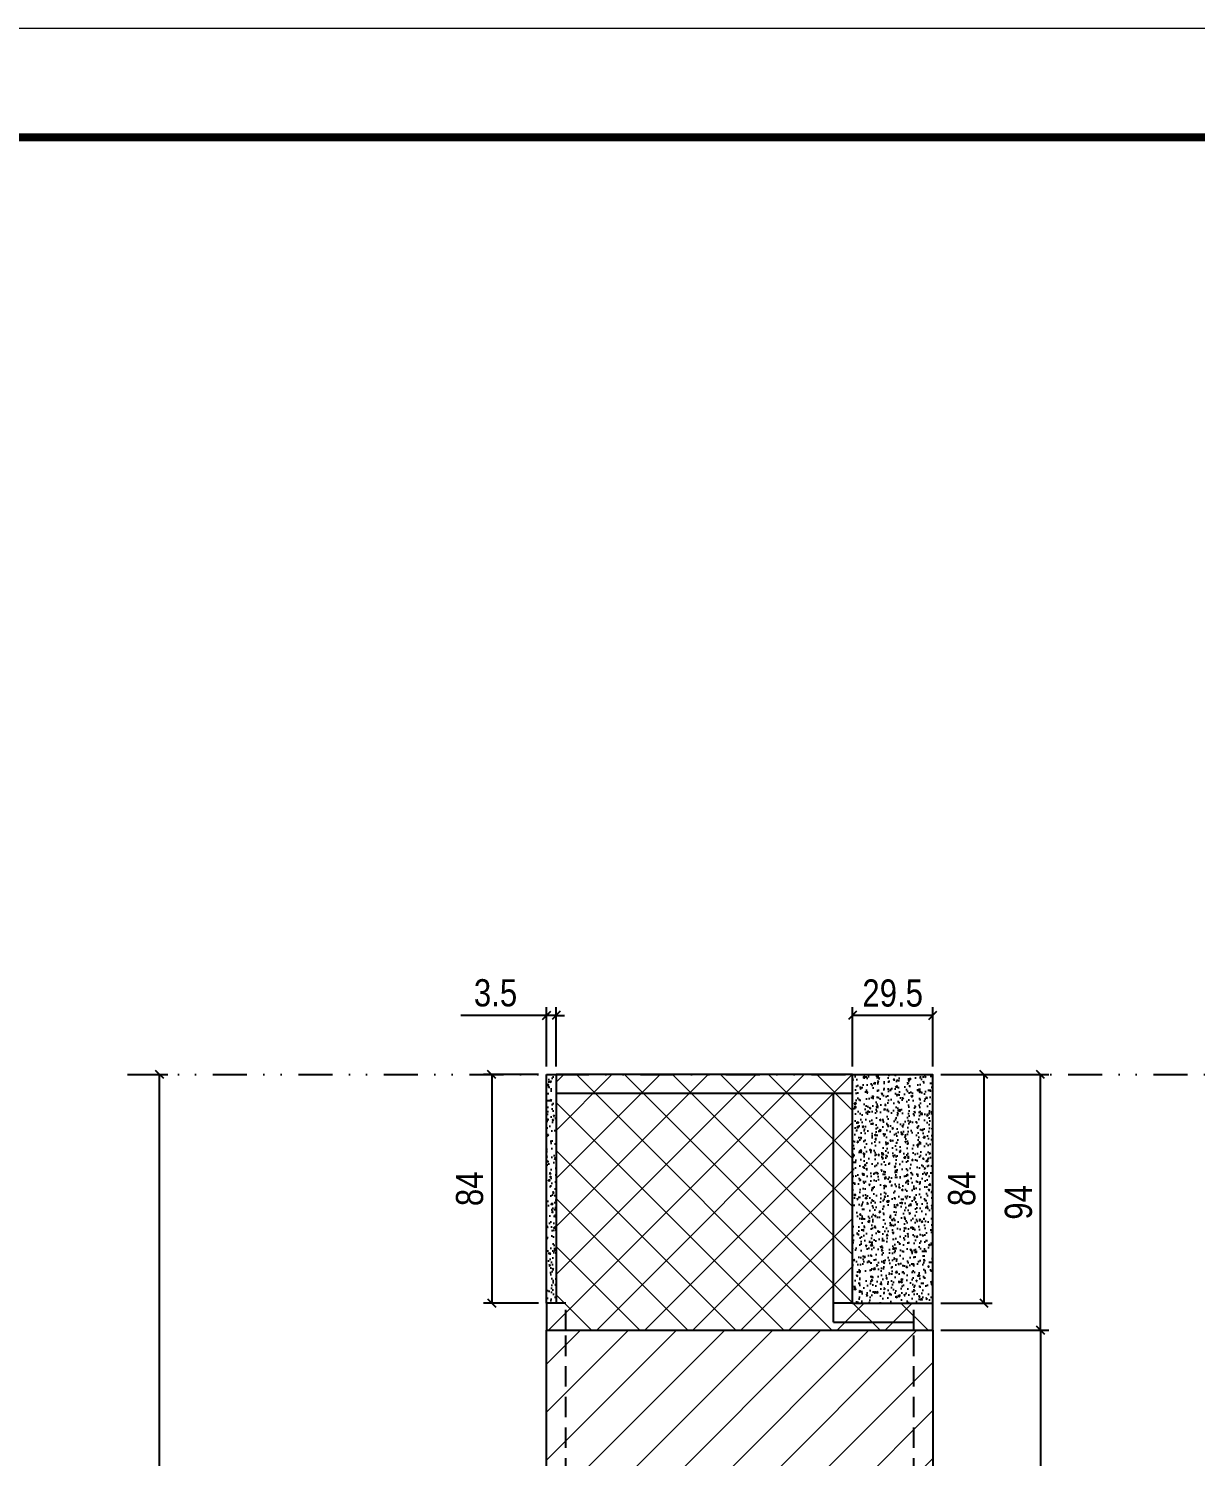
# Model space of a CAD drawing. Extents: x 2201 to 8455, y 252 to 7045.
# Drawn here: x 4229 to 4658, y 4223 to 4748 of the extents above; entities that cross this region are included whole.
import ezdxf

# ---------------------------------------------------------------- set-up
doc = ezdxf.new("R2010")
doc.units = 0
for name, pattern in [('DASHED', [0.75, 0.5, -0.25]), ('DIVIDE2', [0.625, 0.25, -0.125, 0, -0.125, 0, -0.125]), ('HIDDEN', [0.375, 0.25, -0.125])]:
    doc.linetypes.add(name, pattern=pattern)
for name, color, linetype in [('COTA', 241, 'Continuous'), ('Nível', 160, 'Continuous'), ('Painéis', 200, 'Continuous'), ('SARR_2.2x7', 40, 'Continuous'), ('Sarrafo de Pressão', 42, 'HIDDEN')]:
    doc.layers.add(name, color=color, linetype=linetype)
for name, color, linetype, lineweight in [('Folhas', 255, 'Continuous', 9), ('Hachura', 251, 'Continuous', 9), ('SARRAFO DE PRESSAO', 251, 'DASHED', 9)]:
    doc.layers.add(name, color=color, linetype=linetype, lineweight=lineweight)
doc.styles.add('COTA TECNICA', font='techl___.ttf', dxfattribs={"height": 10})
doc.styles.add('COTA TECNICA-50', font='techl___.ttf', dxfattribs={"height": 10})
doc.dimstyles.new('COTA PAINEL-50', dxfattribs={"dimtxt": 10, "dimasz": 3, "dimexe": 3, "dimexo": 3, "dimgap": 3, "dimtad": 1, "dimdec": 1, "dimzin": 12, "dimdsep": 46, "dimtxsty": 'COTA TECNICA-50', "dimblk1": 'OBLIQUE', "dimblk2": 'OBLIQUE', "dimsah": 1, "dimcen": 0.9, "dimclrd": 4, "dimclre": 4, "dimclrt": 240, "dimadec": 1, "dimazin": 3, "dimtfac": 1, "dimtdec": 1, "dimtmove": 0, "dimatfit": 3, "dimfxl": 1, "dimtolj": 1, "dimtzin": 12, "dimarcsym": 0})
doc.dimstyles.new('PAINEL', dxfattribs={"dimtxt": 10, "dimasz": 3, "dimexe": 3, "dimexo": 3, "dimgap": 3, "dimtad": 1, "dimdec": 1, "dimzin": 12, "dimdsep": 46, "dimtxsty": 'COTA TECNICA', "dimblk1": 'OBLIQUE', "dimblk2": 'OBLIQUE', "dimsah": 1, "dimcen": 0.9, "dimclrd": 4, "dimclre": 4, "dimclrt": 240, "dimadec": 1, "dimazin": 3, "dimtfac": 1, "dimtdec": 1, "dimtmove": 0, "dimatfit": 3, "dimfxl": 1, "dimtolj": 1, "dimtzin": 12, "dimarcsym": 0})

# ---------------------------------------------------------------- blocks, each defined once
blk = doc.blocks.new('9999999999')
at = {"layer": 'Folhas'}
blk.add_lwpolyline([(98138.98, 34190.21), (99623.98, 34190.21), (99623.98, 35240.21), (98138.98, 35240.21)], close=True, dxfattribs=at)
at = {"layer": 'Folhas', "color": 30, "const_width": 3}
blk.add_lwpolyline([(98213.98, 34230.21), (99583.98, 34230.21), (99583.98, 35200.21), (98213.98, 35200.21)], close=True, dxfattribs=at)
blk = doc.blocks.new('_Oblique')
at = {"color": 0, "linetype": 'ByBlock', "lineweight": -2}
blk.add_line((-0.5, -0.5), (0.5, 0.5), dxfattribs=at)
blk = doc.blocks.new('*D757')
at = {"layer": 'COTA', "color": 4, "lineweight": -2, "transparency": 16777216}
for p, q in [((4268.34, 4362.93), (4280.2, 4362.93)), ((4277.2, 4022.93), (4277.2, 4362.93)), ((4268.34, 4022.93), (4280.2, 4022.93))]:
    blk.add_line(p, q, dxfattribs=at)
at = {"layer": 'Defpoints', "color": 0, "transparency": 16777216}
for p in [(4265.34, 4362.93), (4277.2, 4362.93), (4265.34, 4022.93)]:
    blk.add_point(p, dxfattribs=at)
at = {"layer": 'COTA', "color": 4, "lineweight": -2, "transparency": 16777216, "xscale": 3, "yscale": 3, "zscale": 3}
for p, rotation in [((4277.2, 4362.93), 90), ((4277.2, 4022.93), 270)]:
    blk.add_blockref('_Oblique', p, dxfattribs=dict(at, rotation=rotation))
at = {"layer": 'COTA', "color": 240, "transparency": 16777216, "insert": (4268.98, 4192.93), "char_height": 10, "attachment_point": 5, "rotation": 90, "style": 'COTA TECNICA-50'}
blk.add_mtext('\\A1;340', dxfattribs=at)
blk = doc.blocks.new('*D426')
at = {"layer": 'COTA', "color": 4, "lineweight": -2, "transparency": 16777216}
for p, q in [((4564.54, 4362.93), (4604.18, 4362.93)), ((4601.18, 4268.93), (4601.18, 4362.93)), ((4564.54, 4268.93), (4604.18, 4268.93))]:
    blk.add_line(p, q, dxfattribs=at)
at = {"layer": 'Defpoints', "color": 0, "transparency": 16777216}
for p in [(4561.54, 4362.93), (4601.18, 4362.93), (4561.54, 4268.93)]:
    blk.add_point(p, dxfattribs=at)
at = {"layer": 'COTA', "color": 4, "lineweight": -2, "transparency": 16777216, "xscale": 3, "yscale": 3, "zscale": 3}
for p, rotation in [((4601.18, 4362.93), 90), ((4601.18, 4268.93), 270)]:
    blk.add_blockref('_Oblique', p, dxfattribs=dict(at, rotation=rotation))
at = {"layer": 'COTA', "color": 240, "transparency": 16777216, "insert": (4593.08, 4315.93), "char_height": 10, "attachment_point": 5, "rotation": 90, "style": 'COTA TECNICA-50'}
blk.add_mtext('\\A1;94', dxfattribs=at)
blk = doc.blocks.new('*D746')
at = {"layer": 'COTA', "color": 4, "lineweight": -2, "transparency": 16777216}
for p, q in [((4416.54, 4362.93), (4396.33, 4362.93)), ((4399.33, 4362.93), (4399.33, 4278.93)), ((4416.54, 4278.93), (4396.33, 4278.93))]:
    blk.add_line(p, q, dxfattribs=at)
at = {"layer": 'Defpoints', "color": 0, "transparency": 16777216}
for p in [(4419.54, 4362.93), (4399.33, 4278.93), (4419.54, 4278.93)]:
    blk.add_point(p, dxfattribs=at)
at = {"layer": 'COTA', "color": 4, "lineweight": -2, "transparency": 16777216, "xscale": 3, "yscale": 3, "zscale": 3}
for p, rotation in [((4399.33, 4362.93), 90), ((4399.33, 4278.93), 270)]:
    blk.add_blockref('_Oblique', p, dxfattribs=dict(at, rotation=rotation))
at = {"layer": 'COTA', "color": 240, "transparency": 16777216, "insert": (4391.24, 4320.93), "char_height": 10, "attachment_point": 5, "rotation": 90, "style": 'COTA TECNICA'}
blk.add_mtext('\\A1;84', dxfattribs=at)
blk = doc.blocks.new('*D747')
at = {"layer": 'COTA', "color": 4, "lineweight": -2, "transparency": 16777216}
for p, q in [((4532.04, 4365.93), (4532.04, 4387.7)), ((4561.54, 4384.7), (4532.04, 4384.7)), ((4561.54, 4365.93), (4561.54, 4387.7))]:
    blk.add_line(p, q, dxfattribs=at)
at = {"layer": 'Defpoints', "color": 0, "transparency": 16777216}
for p in [(4532.04, 4384.7), (4532.04, 4362.93), (4561.54, 4362.93)]:
    blk.add_point(p, dxfattribs=at)
at = {"layer": 'COTA', "color": 4, "lineweight": -2, "transparency": 16777216, "xscale": 3, "yscale": 3, "zscale": 3, "rotation": 180}
blk.add_blockref('_Oblique', (4532.04, 4384.7), dxfattribs=at)
at = {"layer": 'COTA', "color": 4, "lineweight": -2, "transparency": 16777216, "xscale": 3, "yscale": 3, "zscale": 3}
blk.add_blockref('_Oblique', (4561.54, 4384.7), dxfattribs=at)
at = {"layer": 'COTA', "color": 240, "transparency": 16777216, "insert": (4546.79, 4392.84), "char_height": 10, "attachment_point": 5, "style": 'COTA TECNICA'}
blk.add_mtext('\\A1;29.5', dxfattribs=at)
blk = doc.blocks.new('*D400')
at = {"layer": 'COTA', "color": 4, "lineweight": -2, "transparency": 16777216}
for p, q in [((4419.54, 4384.7), (4387.93, 4384.7)), ((4419.54, 4365.93), (4419.54, 4387.7)), ((4423.04, 4384.7), (4419.54, 4384.7)), ((4423.04, 4365.93), (4423.04, 4387.7)), ((4423.04, 4384.7), (4426.04, 4384.7))]:
    blk.add_line(p, q, dxfattribs=at)
at = {"layer": 'Defpoints', "color": 0, "transparency": 16777216}
for p in [(4419.54, 4384.7), (4419.54, 4362.93), (4423.04, 4362.93)]:
    blk.add_point(p, dxfattribs=at)
at = {"layer": 'COTA', "color": 4, "lineweight": -2, "transparency": 16777216, "xscale": 3, "yscale": 3, "zscale": 3}
blk.add_blockref('_Oblique', (4419.54, 4384.7), dxfattribs=at)
at = {"layer": 'COTA', "color": 4, "lineweight": -2, "transparency": 16777216, "xscale": 3, "yscale": 3, "zscale": 3, "rotation": 180}
blk.add_blockref('_Oblique', (4423.04, 4384.7), dxfattribs=at)
at = {"layer": 'COTA', "color": 240, "transparency": 16777216, "insert": (4400.74, 4392.92), "char_height": 10, "attachment_point": 5, "style": 'COTA TECNICA'}
blk.add_mtext('\\A1;3.5', dxfattribs=at)
blk = doc.blocks.new('*D748')
at = {"layer": 'COTA', "color": 4, "lineweight": -2, "transparency": 16777216}
for p, q in [((4564.54, 4362.93), (4583.33, 4362.93)), ((4580.33, 4362.93), (4580.33, 4278.93)), ((4564.54, 4278.93), (4583.33, 4278.93))]:
    blk.add_line(p, q, dxfattribs=at)
at = {"layer": 'Defpoints', "color": 0, "transparency": 16777216}
for p in [(4561.54, 4362.93), (4561.54, 4278.93), (4580.33, 4278.93)]:
    blk.add_point(p, dxfattribs=at)
at = {"layer": 'COTA', "color": 4, "lineweight": -2, "transparency": 16777216, "xscale": 3, "yscale": 3, "zscale": 3}
for p, rotation in [((4580.33, 4362.93), 90), ((4580.33, 4278.93), 270)]:
    blk.add_blockref('_Oblique', p, dxfattribs=dict(at, rotation=rotation))
at = {"layer": 'COTA', "color": 240, "transparency": 16777216, "insert": (4572.23, 4320.93), "char_height": 10, "attachment_point": 5, "rotation": 90, "style": 'COTA TECNICA'}
blk.add_mtext('\\A1;84', dxfattribs=at)
blk = doc.blocks.new('*D749')
at = {"layer": 'COTA', "color": 4, "lineweight": -2, "transparency": 16777216}
for p, q in [((4564.54, 4268.93), (4604.18, 4268.93)), ((4601.18, 4268.93), (4601.18, 4146.93)), ((4564.54, 4146.93), (4604.18, 4146.93))]:
    blk.add_line(p, q, dxfattribs=at)
at = {"layer": 'Defpoints', "color": 0, "transparency": 16777216}
for p in [(4561.54, 4268.93), (4561.54, 4146.93), (4601.18, 4146.93)]:
    blk.add_point(p, dxfattribs=at)
at = {"layer": 'COTA', "color": 4, "lineweight": -2, "transparency": 16777216, "xscale": 3, "yscale": 3, "zscale": 3}
for p, rotation in [((4601.18, 4268.93), 90), ((4601.18, 4146.93), 270)]:
    blk.add_blockref('_Oblique', p, dxfattribs=dict(at, rotation=rotation))
at = {"layer": 'COTA', "color": 240, "transparency": 16777216, "insert": (4593.12, 4207.93), "char_height": 10, "attachment_point": 5, "rotation": 90, "style": 'COTA TECNICA'}
blk.add_mtext('\\A1;122', dxfattribs=at)

msp = doc.modelspace()

# ---------------------------------------------------------------- hatches: boundary and pattern name
at = {"layer": 'COTA', "linetype": 'ByBlock'}
h = msp.add_hatch(dxfattribs=at)
h.set_pattern_fill('AR-CONC', color=256, scale=0.03)
h.set_pattern_definition([(50, (-167634.649, -105473.8634), (5.46554007, -0.47817257), [0.5715, -6.2865]), (355, (-167634.649, -105473.8634), (-1.05730264, 5.73170536), [0.4572, -5.02921753]), (100.4514447, (-167634.1936, -105473.903), (4.40823741, 5.25353256), [0.48570026, -5.34270734]), (46.1842, (-167634.649, -105472.3394), (8.13237123, -1.26126984), [0.85725, -9.42975]), (96.6355576, (-167633.971, -105472.4445), (7.12212402, 7.42278374), [0.7285507, -8.01406824]), (351.184151, (-167634.649, -105472.339), (7.12212402, 7.42278374), [0.685799, -7.54379196]), (21, (-167633.887, -105472.7204), (4.54843174, -3.06795595), [0.5715, -6.2865]), (326, (-167633.887, -105472.7204), (1.85406085, 5.52563898), [0.4572, -5.0292]), (71.451445, (-167633.508, -105472.976), (6.40249258, 2.45768307), [0.48570026, -5.34269813]), (37.5, (-167634.649, -105473.8634), (0.092658098, 2.536651166), [0, -4.96824, 0, -5.1054, 0, -5.04825]), (7.5, (-167634.649, -105473.8634), (2.004589875, 3.005417245), [0, -2.91084, 0, -4.85394, 0, -1.92405]), (327.5, (-167636.3483, -105473.8634), (4.067717855, -0.17186232), [0, -1.905, 0, -5.9436, 0, -7.8867]), (317.5, (-167637.1103, -105473.8634), (4.44387544, 0.76279473), [0, -2.4765, 0, -3.94716, 0, -5.6007])])
h.paths.add_polyline_path([(4423.04, 4278.93), (4423.04, 4362.93), (4419.54, 4362.93), (4419.54, 4278.93)])
h = msp.add_hatch(dxfattribs=at)
h.set_pattern_fill('AR-CONC', color=256, scale=0.03)
h.set_pattern_definition([(50, (-167614.649, -105473.8634), (5.46554007, -0.47817257), [0.5715, -6.2865]), (355, (-167614.649, -105473.8634), (-1.05730264, 5.73170536), [0.4572, -5.02921753]), (100.4514447, (-167614.1936, -105473.903), (4.40823741, 5.25353256), [0.48570026, -5.34270734]), (46.1842, (-167614.649, -105472.3394), (8.13237123, -1.26126984), [0.85725, -9.42975]), (96.6355576, (-167613.971, -105472.4445), (7.12212402, 7.42278374), [0.7285507, -8.01406824]), (351.184151, (-167614.649, -105472.339), (7.12212402, 7.42278374), [0.685799, -7.54379196]), (21, (-167613.887, -105472.7204), (4.54843174, -3.06795595), [0.5715, -6.2865]), (326, (-167613.887, -105472.7204), (1.85406085, 5.52563898), [0.4572, -5.0292]), (71.451445, (-167613.508, -105472.976), (6.40249258, 2.45768307), [0.48570026, -5.34269813]), (37.5, (-167614.649, -105473.8634), (0.092658098, 2.536651166), [0, -4.96824, 0, -5.1054, 0, -5.04825]), (7.5, (-167614.649, -105473.8634), (2.004589875, 3.005417245), [0, -2.91084, 0, -4.85394, 0, -1.92405]), (327.5, (-167616.3483, -105473.8634), (4.067717855, -0.17186232), [0, -1.905, 0, -5.9436, 0, -7.8867]), (317.5, (-167617.1103, -105473.8634), (4.44387544, 0.76279473), [0, -2.4765, 0, -3.94716, 0, -5.6007])])
h.paths.add_polyline_path([(4532.04, 4278.93), (4561.54, 4278.93), (4561.54, 4362.93), (4532.04, 4362.93)])
at = {"layer": 'Hachura', "linetype": 'ByBlock'}
h = msp.add_hatch(dxfattribs=at)
h.set_pattern_fill('ANSI37', color=256, scale=100)
h.set_pattern_definition([(45, (-112730.589, -30716.115), (-8.8388348, 8.8388348), []), (135, (-112730.589, -30716.115), (-8.8388348, -8.8388348), [])])
h.paths.add_polyline_path([(4532.04, 4278.93), (4532.04, 4362.93), (4423.04, 4362.93), (4423.04, 4278.93), (4419.54, 4278.93), (4419.54, 4268.93), (4561.54, 4268.93), (4561.54, 4278.93)])
h = msp.add_hatch(dxfattribs=at)
h.set_pattern_fill('ANSI31', color=256, scale=100)
h.set_pattern_definition([(45, (-112730.589, -31028.35), (-8.8388348, 8.8388348), [])])
h.paths.add_polyline_path([(4561.54, 4268.93), (4419.54, 4268.93), (4419.54, 4022.93), (4561.54, 4022.93)])

# ---------------------------------------------------------------- linework, layer by layer
at = {"layer": 'COTA', "linetype": 'ByBlock'}
for p, q in [((4419.54, 4278.93), (4419.54, 4362.93)), ((4419.54, 4362.93), (4423.04, 4362.93)), ((4532.04, 4362.93), (4561.54, 4362.93)), ((4561.54, 4362.93), (4561.54, 4362.93)), ((4561.54, 4278.93), (4561.54, 4362.93))]:
    msp.add_line(p, q, dxfattribs=at)
at = {"layer": 'Nível', "color": 4, "linetype": 'DIVIDE2', "ltscale": 50}
msp.add_line((4265.34, 4362.93), (5244.87, 4362.93), dxfattribs=at)
at = {"layer": 'Painéis'}
for p, q in [((4532.04, 4362.93), (4423.04, 4362.93)), ((4423.04, 4362.93), (4423.04, 4278.93)), ((4532.04, 4278.93), (4532.04, 4362.93)), ((4423.04, 4278.93), (4419.54, 4278.93)), ((4419.54, 4278.93), (4419.54, 4268.93)), ((4532.04, 4278.93), (4561.54, 4278.93)), ((4561.54, 4268.93), (4561.54, 4278.93)), ((4419.54, 4268.93), (4561.54, 4268.93)), ((4419.54, 4146.93), (4419.54, 4268.93)), ((4561.54, 4268.93), (4561.54, 4146.93))]:
    msp.add_line(p, q, dxfattribs=at)
at = {"layer": 'SARR_2.2x7'}
for p, q in [((4532.04, 4355.93), (4423.04, 4355.93)), ((4525.04, 4278.93), (4525.04, 4355.93)), ((4525.04, 4271.93), (4525.04, 4278.93)), ((4532.04, 4278.93), (4525.04, 4278.93)), ((4525.04, 4271.93), (4554.54, 4271.93))]:
    msp.add_line(p, q, dxfattribs=at)
at = {"layer": 'Sarrafo de Pressão', "ltscale": 30}
for p, q in [((4426.54, 4278.93), (4423.04, 4278.93)), ((4426.54, 4268.93), (4426.54, 4278.93)), ((4554.54, 4268.93), (4554.54, 4278.93)), ((4426.54, 4146.93), (4426.54, 4268.93)), ((4554.54, 4146.93), (4554.54, 4268.93))]:
    msp.add_line(p, q, dxfattribs=at)

# ---------------------------------------------------------------- block references
at = {"layer": 'SARRAFO DE PRESSAO', "color": 6, "linetype": 'ByBlock'}
msp.add_blockref('9999999999', (-94339.11, -30492.69), dxfattribs=at)

# ---------------------------------------------------------------- dimensions: what is measured, and where the dimension line sits
at = {"layer": 'COTA'}
for base, p1, p2, angle, dimstyle, picture, middle in [((4419.54, 4384.7), (4423.04, 4362.93), (4419.54, 4362.93), 180, 'PAINEL', '*D400', (4400.74, 4392.92)), ((4277.2, 4362.93), (4265.34, 4022.93), (4265.34, 4362.93), 90, 'COTA PAINEL-50', '*D757', (4268.98, 4192.93)), ((4399.33, 4278.93), (4419.54, 4362.93), (4419.54, 4278.93), 90, 'PAINEL', '*D746', (4391.24, 4320.93)), ((4601.18, 4362.93), (4561.54, 4268.93), (4561.54, 4362.93), 90, 'COTA PAINEL-50', '*D426', (4593.08, 4315.93)), ((4580.33, 4278.93), (4561.54, 4362.93), (4561.54, 4278.93), 90, 'PAINEL', '*D748', (4572.23, 4320.93)), ((4601.18, 4146.93), (4561.54, 4268.93), (4561.54, 4146.93), 90, 'PAINEL', '*D749', (4593.12, 4207.93))]:
    dim = msp.add_linear_dim(base=base, p1=p1, p2=p2, angle=angle, dimstyle=dimstyle, dxfattribs=at)
    dim.commit()
    dim.dimension.update_dxf_attribs({"geometry": picture, "text_midpoint": middle})
dim = msp.add_linear_dim(base=(4532.04, 4384.7), p1=(4561.54, 4362.93), p2=(4532.04, 4362.93), angle=180, dimstyle='PAINEL', dxfattribs=at)
dim.commit()
dim.dimension.update_dxf_attribs({"geometry": '*D747', "text_midpoint": (4546.79, 4384.7), "dimtype": 160})

doc.saveas('drawing.dxf')
